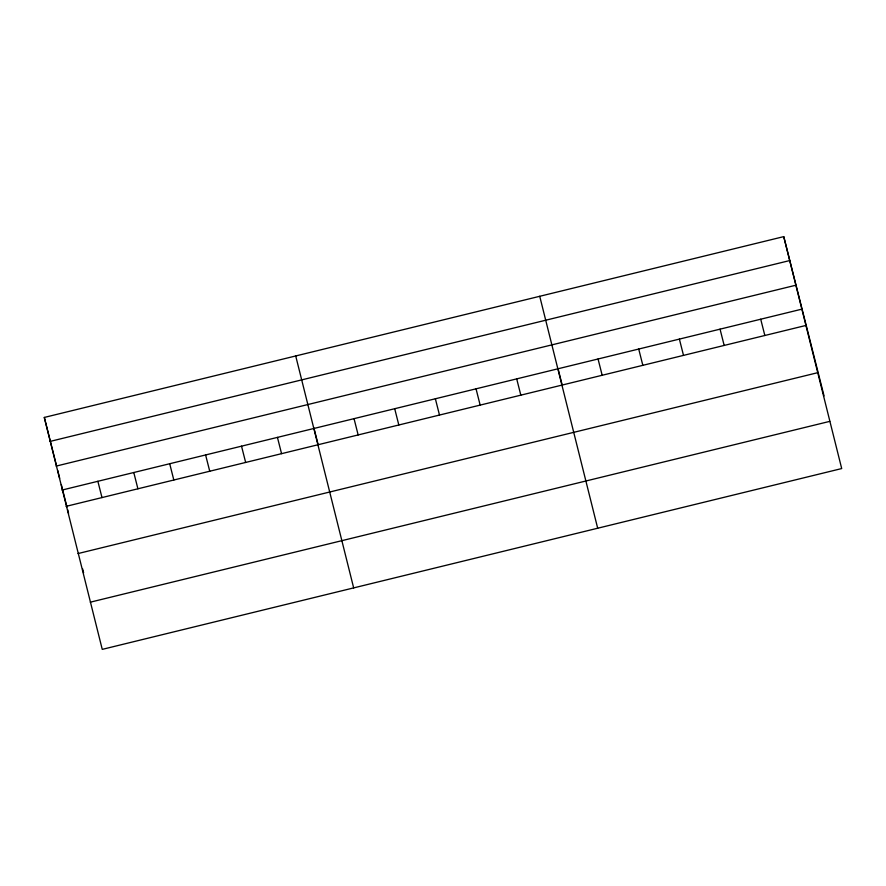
<?xml version="1.0" encoding="UTF-8"?>
<svg xmlns="http://www.w3.org/2000/svg" width="886" height="886" viewBox="0 0 886 886"><rect width="100%" height="100%" fill="white"/><g stroke="black" fill="none" stroke-linecap="round" stroke-linejoin="round"><path stroke-width="1.33" d="M783.745 236.628L841.7 468.561L102.255 649.372L44.3 417.439L783.745 236.628L824.046 395.92M50.125 441.405L789.57 260.595M56.128 466.102L795.573 285.292M61.954 490.08L801.387 309.269M66.073 506.36L805.507 325.55M78.012 553.562L817.457 372.751M90.317 602.181L829.761 421.371M760.72 319.215L764.839 335.495M720.052 329.16L724.172 345.44M679.385 339.105L683.505 355.386M638.717 349.051L642.837 365.331M598.05 358.996L602.17 375.276M557.992 368.498L562.411 385.953M597.685 528.233L539.729 296.289M516.704 378.876L520.824 395.167M476.037 388.821L480.157 405.112M435.369 398.766L439.489 415.058M394.702 408.712L398.822 425.003M354.035 418.657L358.154 434.948M313.976 428.159L318.395 445.625M353.669 587.905L295.714 355.962M277.44 437.385L281.56 453.665M241.524 446.167L245.655 462.448M205.607 454.95L209.738 471.23M169.702 463.732L173.822 480.013M133.786 472.515L137.906 488.795M97.87 481.297L101.99 497.578M44.3 417.439L56.383 465.183M57.712 470.422L59.694 478.296M61.311 484.653L66.993 507.091M67.624 509.583L68.565 513.326M82.619 568.867L83.616 572.799"/></g></svg>
